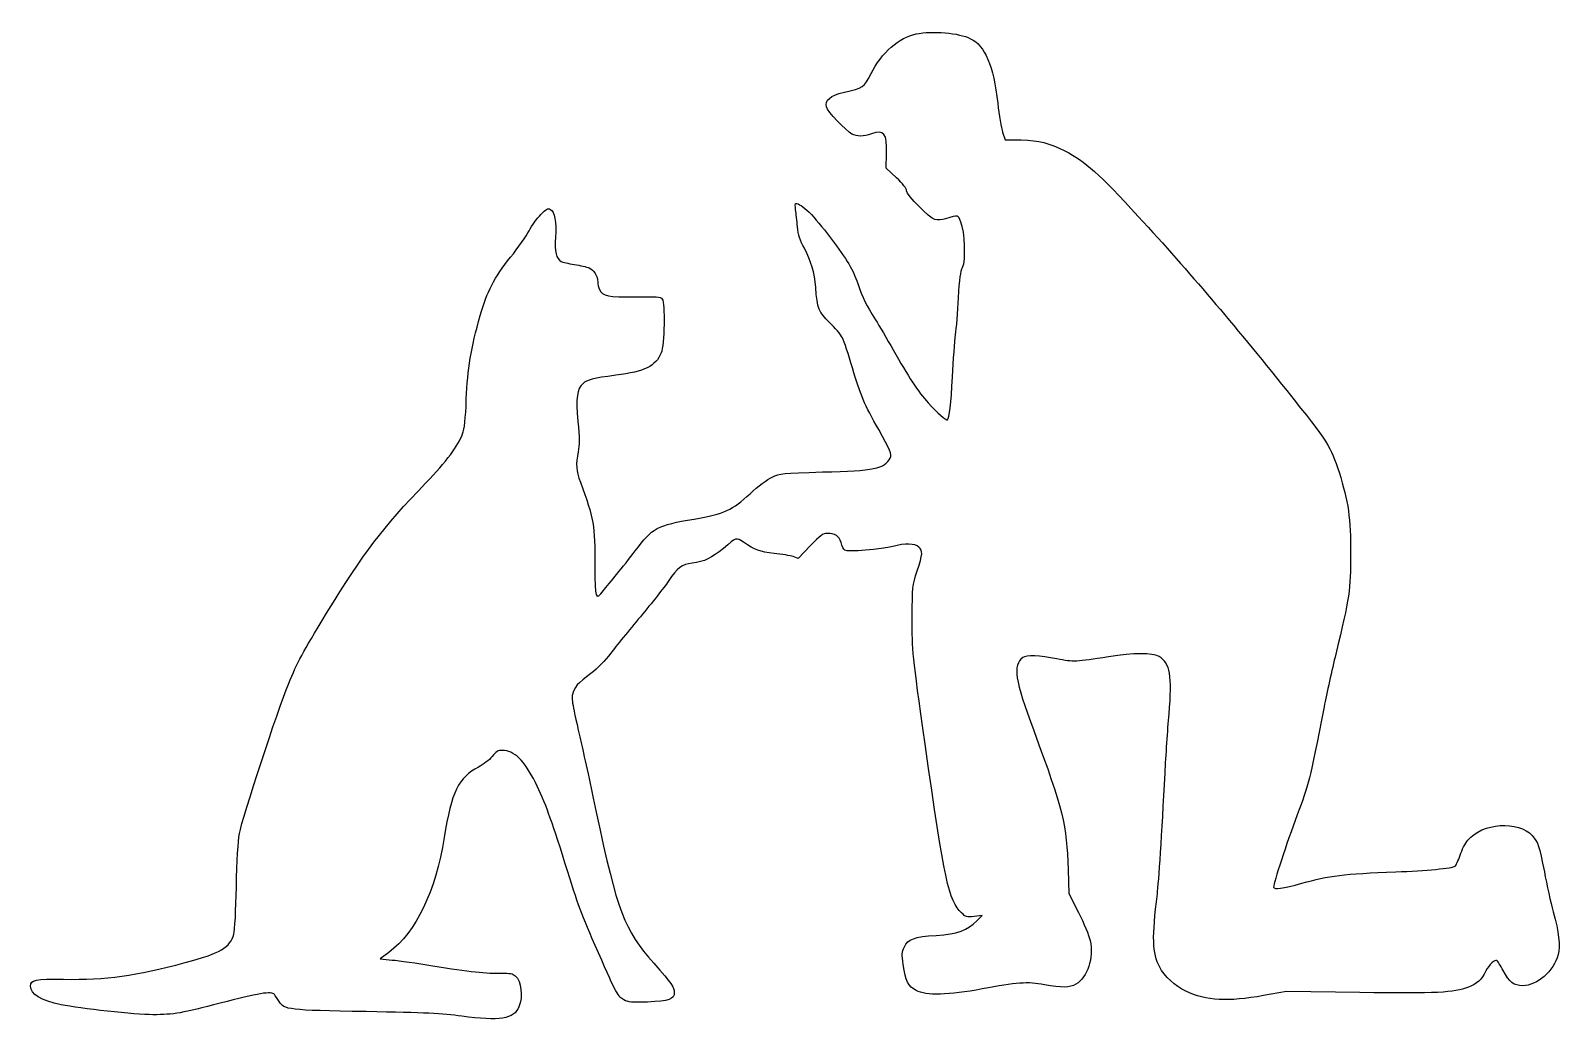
# Model space of a CAD drawing. Header units: centimetres. Extents: x -17.6 to 17.7, y -11.4 to 11.4.
import ezdxf

# ---------------------------------------------------------------- set-up
doc = ezdxf.new("R2010")
doc.units = ezdxf.units.CM
doc.header["$MEASUREMENT"] = 0
doc.layers.add('Layer 1', color=7, linetype='Continuous')

msp = doc.modelspace()

# ---------------------------------------------------------------- linework, layer by layer
at = {"layer": 'Layer 1'}
msp.add_open_spline([(2.794, 11.35591), (2.40594, 11.28183), (1.98967, 10.91494), (1.75331, 10.43869), (1.75331, 10.43869), (1.5875, 10.11061), (1.59456, 10.11413), (1.11125, 10.00477), (1.11125, 10.00477), (0.81844, 9.93774), (0.68439, 9.82133), (0.72319, 9.66963), (0.72319, 9.66963), (0.74788, 9.56732), (1.16769, 9.12282), (1.31233, 9.04521), (1.31233, 9.04521), (1.4358, 8.98171), (1.57691, 8.98171), (1.76389, 9.04874), (1.76389, 9.04874), (2.0567, 9.15105), (2.12372, 9.06638), (2.10961, 8.59366), (2.10961, 8.59366), (2.10961, 8.59366), (2.09903, 8.25852), (2.09903, 8.25852), (2.09903, 8.25852), (2.09903, 8.25852), (2.33892, 8.03627), (2.33892, 8.03627), (2.33892, 8.03627), (2.48709, 7.89516), (2.57528, 7.7858), (2.57528, 7.73641), (2.57528, 7.73641), (2.57528, 7.63763), (3.09739, 7.10141), (3.22792, 7.06966), (3.22792, 7.06966), (3.28436, 7.05555), (3.39373, 7.0626), (3.47134, 7.0873), (3.47134, 7.0873), (3.77473, 7.17902), (3.76062, 7.17902), (3.82765, 7.01322), (3.82765, 7.01322), (3.9229, 6.78744), (3.94407, 6.12069), (3.86646, 5.96547), (3.86646, 5.96547), (3.8206, 5.8808), (3.7959, 5.69383), (3.77121, 5.26344), (3.77121, 5.26344), (3.75357, 4.93888), (3.72535, 4.55436), (3.70418, 4.40972), (3.70418, 4.40972), (3.68654, 4.26508), (3.65126, 3.82764), (3.63362, 3.43958), (3.63362, 3.43958), (3.60187, 2.80811), (3.56306, 2.49414), (3.5172, 2.44827), (3.5172, 2.44827), (3.49251, 2.42358), (3.27026, 2.6176), (3.0727, 2.83633), (3.0727, 2.83633), (2.84692, 3.08327), (2.59998, 3.46075), (2.26131, 4.064), (2.26131, 4.064), (2.12373, 4.31094), (1.94028, 4.62139), (1.85562, 4.75544), (1.85562, 4.75544), (1.64043, 5.09411), (1.55929, 5.25991), (1.4464, 5.59505), (1.4464, 5.59505), (1.33704, 5.91608), (1.21357, 6.12069), (0.81846, 6.64986), (0.81846, 6.64986), (0.43746, 7.15786), (0.14818, 7.44361), (0.01413, 7.44361), (0.01413, 7.44361), (0.00355, 7.44361), (0.00355, 7.37658), (0.01413, 7.29544), (0.01413, 7.29544), (0.02471, 7.21077), (0.04588, 7.03438), (0.05646, 6.90033), (0.05646, 6.90033), (0.0741, 6.71336), (0.1129, 6.59341), (0.21521, 6.40644), (0.21521, 6.40644), (0.37396, 6.10658), (0.44804, 5.85611), (0.47627, 5.50333), (0.47627, 5.50333), (0.51508, 5.00944), (0.54683, 4.93536), (0.7973, 4.69547), (0.7973, 4.69547), (0.92077, 4.57553), (1.05483, 4.41678), (1.09363, 4.33916), (1.09363, 4.33916), (1.13244, 4.26155), (1.23827, 3.9511), (1.32294, 3.64419), (1.32294, 3.64419), (1.49933, 3.04094), (1.60516, 2.78694), (1.92972, 2.21897), (1.92972, 2.21897), (2.19783, 1.7533), (2.24016, 1.64747), (2.1943, 1.5628), (2.1943, 1.5628), (2.06377, 1.31938), (1.82741, 1.26999), (0.63502, 1.24177), (0.63502, 1.24177), (-0.3069, 1.21708), (-0.34217, 1.21355), (-0.52915, 1.12535), (-0.52915, 1.12535), (-0.64204, 1.07243), (-0.85018, 0.91368), (-1.03715, 0.74082), (-1.03715, 0.74082), (-1.44637, 0.35982), (-1.62629, 0.27868), (-2.32832, 0.15521), (-2.32832, 0.15521), (-3.18557, 0.01057), (-3.2914, -0.04587), (-3.68651, -0.5821), (-3.68651, -0.5821), (-3.80293, -0.73732), (-3.99343, -0.97721), (-4.10984, -1.11479), (-4.10984, -1.11479), (-4.22626, -1.25237), (-4.36737, -1.42523), (-4.42028, -1.49579), (-4.42028, -1.49579), (-4.60372, -1.73215), (-4.61784, -1.69687), (-4.61784, -0.94193), (-4.61784, -0.94193), (-4.61784, 0.02468), (-4.64253, 0.16226), (-4.95298, 1.0054), (-4.95298, 1.0054), (-5.05529, 1.28057), (-5.06234, 1.41109), (-5.00237, 1.70743), (-5.00237, 1.70743), (-4.97415, 1.86265), (-4.97415, 2.02493), (-5.00943, 2.40946), (-5.00943, 2.40946), (-5.05882, 2.96332), (-5.03412, 3.15382), (-4.89654, 3.28082), (-4.89654, 3.28082), (-4.79776, 3.37254), (-4.66723, 3.40429), (-4.13454, 3.47485), (-4.13454, 3.47485), (-3.46073, 3.56304), (-3.22085, 3.67946), (-3.09032, 3.98991), (-3.09032, 3.98991), (-3.01271, 4.17335), (-2.99507, 5.15055), (-3.06563, 5.23522), (-3.06563, 5.23522), (-3.11149, 5.28814), (-3.18205, 5.29519), (-3.68299, 5.28461), (-3.68299, 5.28461), (-4.30741, 5.27403), (-4.44146, 5.30225), (-4.51202, 5.45394), (-4.51202, 5.45394), (-4.53319, 5.50333), (-4.55083, 5.58094), (-4.55083, 5.63033), (-4.55083, 5.63033), (-4.55083, 5.76439), (-4.64255, 5.91255), (-4.75191, 5.95489), (-4.75191, 5.95489), (-4.80483, 5.97958), (-4.96005, 6.01133), (-5.0941, 6.0325), (-5.0941, 6.0325), (-5.22816, 6.05367), (-5.36574, 6.08542), (-5.39749, 6.10306), (-5.39749, 6.10306), (-5.51038, 6.16303), (-5.54918, 6.33237), (-5.52802, 6.66045), (-5.52802, 6.66045), (-5.50333, 7.00617), (-5.54919, 7.25312), (-5.64796, 7.30603), (-5.64796, 7.30603), (-5.7044, 7.33425), (-5.74321, 7.31309), (-5.86668, 7.18609), (-5.86668, 7.18609), (-5.95135, 7.0979), (-6.07129, 6.93209), (-6.13479, 6.81215), (-6.13479, 6.81215), (-6.19829, 6.69221), (-6.39232, 6.41704), (-6.56518, 6.19832), (-6.56518, 6.19832), (-6.9356, 5.73971), (-7.11551, 5.39399), (-7.26368, 4.85776), (-7.26368, 4.85776), (-7.47887, 4.09223), (-7.55649, 3.62304), (-7.58471, 2.92807), (-7.58471, 2.92807), (-7.60235, 2.46593), (-7.62704, 2.22957), (-7.66938, 2.12021), (-7.66938, 2.12021), (-7.77169, 1.84857), (-8.04332, 1.48521), (-8.51605, 0.99132), (-8.51605, 0.99132), (-9.53205, -0.06349), (-9.9448, -0.60676), (-10.80911, -2.0214), (-10.80911, -2.0214), (-11.38767, -2.97037), (-11.46528, -3.11501), (-11.69105, -3.65829), (-11.69105, -3.65829), (-11.93447, -4.24743), (-12.74938, -6.73451), (-12.81994, -7.10846), (-12.81994, -7.10846), (-12.85169, -7.2919), (-12.87638, -7.71877), (-12.8905, -8.34318), (-12.8905, -8.34318), (-12.90108, -8.86529), (-12.92578, -9.35565), (-12.94694, -9.42621), (-12.94694, -9.42621), (-13.03866, -9.74018), (-13.25386, -9.86718), (-14.0723, -10.0859), (-14.0723, -10.0859), (-15.23294, -10.39634), (-15.88205, -10.48807), (-16.88041, -10.47043), (-16.88041, -10.47043), (-17.52952, -10.45985), (-17.63888, -10.48101), (-17.63888, -10.62918), (-17.63888, -10.62918), (-17.63888, -10.81968), (-17.40605, -10.96079), (-16.9298, -11.05957), (-16.9298, -11.05957), (-16.51352, -11.14776), (-15.21177, -11.28888), (-14.81666, -11.28888), (-14.81666, -11.28888), (-14.33335, -11.28888), (-14.13227, -11.2536), (-13.26091, -11.02077), (-13.26091, -11.02077), (-12.40366, -10.79499), (-12.06499, -10.73855), (-12.01208, -10.81969), (-12.01208, -10.81969), (-11.99091, -10.85144), (-11.94505, -10.922), (-11.90625, -10.9855), (-11.90625, -10.9855), (-11.77925, -11.176), (-11.71222, -11.18658), (-9.89542, -11.21833), (-9.89542, -11.21833), (-8.51959, -11.24302), (-8.14564, -11.26066), (-7.69056, -11.32416), (-7.69056, -11.32416), (-6.82273, -11.4441), (-6.48053, -11.38766), (-6.37117, -11.10897), (-6.37117, -11.10897), (-6.27239, -10.86908), (-6.31473, -10.5163), (-6.45584, -10.3893), (-6.45584, -10.3893), (-6.51228, -10.33991), (-6.57931, -10.3258), (-6.7804, -10.33286), (-6.7804, -10.33286), (-7.10143, -10.33992), (-7.52123, -10.29405), (-8.36084, -10.16), (-8.36084, -10.16), (-8.72067, -10.10003), (-9.14048, -10.04006), (-9.29217, -10.02594), (-9.29217, -10.02594), (-9.29217, -10.02594), (-9.57439, -10.00125), (-9.57439, -10.00125), (-9.57439, -10.00125), (-9.57439, -10.00125), (-9.36978, -9.84956), (-9.36978, -9.84956), (-9.36978, -9.84956), (-8.74536, -9.37684), (-8.29381, -8.44198), (-8.09625, -7.19667), (-8.09625, -7.19667), (-7.92692, -6.14186), (-7.76464, -5.81025), (-7.30603, -5.57389), (-7.30603, -5.57389), (-7.19667, -5.51745), (-7.05556, -5.40808), (-6.99206, -5.33047), (-6.99206, -5.33047), (-6.89681, -5.21053), (-6.85448, -5.18583), (-6.75217, -5.18583), (-6.75217, -5.18583), (-6.48406, -5.18583), (-6.2477, -5.41514), (-5.99017, -5.93019), (-5.99017, -5.93019), (-5.76439, -6.3888), (-5.63034, -6.75216), (-5.30931, -7.77875), (-5.30931, -7.77875), (-4.9777, -8.84414), (-4.96359, -8.88294), (-4.53673, -9.86014), (-4.53673, -9.86014), (-4.10987, -10.83381), (-4.0887, -10.86908), (-3.94759, -10.9467), (-3.94759, -10.9467), (-3.84528, -11.00314), (-3.76767, -11.0102), (-3.40431, -10.99609), (-3.40431, -10.99609), (-2.89631, -10.97492), (-2.78695, -10.93612), (-2.78695, -10.77384), (-2.78695, -10.77384), (-2.78695, -10.65037), (-2.83634, -10.57981), (-3.25967, -10.10003), (-3.25967, -10.10003), (-3.94759, -9.31686), (-4.09575, -8.92528), (-4.58611, -6.61459), (-4.58611, -6.61459), (-4.70605, -6.05015), (-4.85775, -5.34459), (-4.9283, -5.04473), (-4.9283, -5.04473), (-5.14702, -4.06754), (-5.15761, -4.01462), (-5.13644, -3.8982), (-5.13644, -3.8982), (-5.10469, -3.73945), (-5.00944, -3.62656), (-4.71311, -3.40784), (-4.71311, -3.40784), (-4.55436, -3.29142), (-4.3815, -3.11856), (-4.25097, -2.94217), (-4.25097, -2.94217), (-4.13455, -2.79048), (-3.82764, -2.40948), (-3.56658, -2.09903), (-3.56658, -2.09903), (-3.30905, -1.78859), (-3.01977, -1.4217), (-2.92452, -1.28411), (-2.92452, -1.28411), (-2.7058, -0.95603), (-2.6176, -0.89253), (-2.37066, -0.8643), (-2.37066, -0.8643), (-2.09549, -0.82902), (-1.9191, -0.74788), (-1.65452, -0.52211), (-1.65452, -0.52211), (-1.34408, -0.26105), (-1.36171, -0.26458), (-1.19238, -0.381), (-1.19238, -0.381), (-0.92427, -0.56444), (-0.81138, -0.60325), (-0.4833, -0.63853), (-0.4833, -0.63853), (-0.30691, -0.65617), (-0.10936, -0.69145), (-0.04233, -0.71261), (-0.04233, -0.71261), (-0.04233, -0.71261), (0.07409, -0.75494), (0.07409, -0.75494), (0.07409, -0.75494), (0.07409, -0.75494), (0.34926, -0.46566), (0.34926, -0.46566), (0.34926, -0.46566), (0.57857, -0.22577), (0.64559, -0.17638), (0.73379, -0.17638), (0.73379, -0.17638), (0.92782, -0.17638), (1.01601, -0.23282), (1.06187, -0.38805), (1.06187, -0.38805), (1.08656, -0.46566), (1.12184, -0.5468), (1.14654, -0.56444), (1.14654, -0.56444), (1.20298, -0.6103), (2.00732, -0.5468), (2.25779, -0.47625), (2.25779, -0.47625), (2.53648, -0.40217), (2.76932, -0.40569), (2.85751, -0.49389), (2.85751, -0.49389), (2.95276, -0.58914), (2.94923, -0.635), (2.8187, -1.04422), (2.8187, -1.04422), (2.70934, -1.38641), (2.70581, -1.40405), (2.70581, -2.11666), (2.70581, -2.11666), (2.70228, -2.91747), (2.70228, -2.91747), (3.00214, -5.04471), (3.00214, -5.04471), (3.44664, -8.20207), (3.54542, -8.65715), (3.84175, -8.93938), (3.84175, -8.93938), (3.94053, -9.03463), (3.96169, -9.03816), (4.13103, -9.02052), (4.13103, -9.02052), (4.13103, -9.02052), (4.31447, -8.99935), (4.31447, -8.99935), (4.31447, -8.99935), (4.31447, -8.99935), (4.19453, -9.12282), (4.19453, -9.12282), (4.19453, -9.12282), (3.98286, -9.34154), (3.7465, -9.42621), (3.25967, -9.45796), (3.25967, -9.45796), (2.74109, -9.48971), (2.61056, -9.5391), (2.52236, -9.72254), (2.52236, -9.72254), (2.46592, -9.84601), (2.46239, -9.88835), (2.49767, -10.13176), (2.49767, -10.13176), (2.55411, -10.51629), (2.61056, -10.6327), (2.794, -10.73148), (2.794, -10.73148), (3.02683, -10.85495), (3.54189, -10.84084), (4.32153, -10.69267), (4.32153, -10.69267), (5.09764, -10.5445), (5.36928, -10.52334), (5.75381, -10.59742), (5.75381, -10.59742), (6.15598, -10.6715), (6.34295, -10.66798), (6.48053, -10.58331), (6.48053, -10.58331), (6.75217, -10.42103), (6.89328, -9.98359), (6.80861, -9.57789), (6.80861, -9.57789), (6.78392, -9.45795), (6.6675, -9.17572), (6.5405, -8.92878), (6.5405, -8.92878), (6.5405, -8.92878), (6.31472, -8.48781), (6.31472, -8.48781), (6.31472, -8.48781), (6.31472, -8.48781), (6.30061, -7.941), (6.30061, -7.941), (6.30061, -7.941), (6.26886, -6.89678), (6.18772, -6.56164), (5.50686, -4.7272), (5.50686, -4.7272), (5.06942, -3.55598), (5.02003, -3.22437), (5.25286, -3.04445), (5.25286, -3.04445), (5.33753, -2.98095), (5.64444, -2.99153), (6.04308, -3.07267), (6.04308, -3.07267), (6.42761, -3.15028), (6.48052, -3.14675), (7.23194, -3.02681), (7.23194, -3.02681), (7.82108, -2.93156), (8.24088, -2.92803), (8.39963, -3.01975), (8.39963, -3.01975), (8.65716, -3.17144), (8.70655, -3.45719), (8.62894, -4.34972), (8.62894, -4.34972), (8.60072, -4.7025), (8.55838, -5.31633), (8.53722, -5.71497), (8.53722, -5.71497), (8.46314, -7.12961), (8.39258, -8.24086), (8.36083, -8.50191), (8.36083, -8.50191), (8.23383, -9.5038), (8.24441, -9.86363), (8.41375, -10.19172), (8.41375, -10.19172), (8.51606, -10.39633), (8.77358, -10.63269), (9.01347, -10.74558), (9.01347, -10.74558), (9.49325, -10.96783), (9.98714, -10.99605), (10.81264, -10.84789), (10.81264, -10.84789), (10.81264, -10.84789), (11.34181, -10.75264), (11.34181, -10.75264), (11.34181, -10.75264), (11.34181, -10.75264), (13.03514, -10.77733), (13.03514, -10.77733), (13.03514, -10.77733), (14.82725, -10.80202), (15.18356, -10.78439), (15.53633, -10.65386), (15.53633, -10.65386), (15.74447, -10.57272), (15.83266, -10.49158), (15.94202, -10.27639), (15.94202, -10.27639), (16.0161, -10.12822), (16.14663, -10.00828), (16.19602, -10.04003), (16.19602, -10.04003), (16.21366, -10.04709), (16.27716, -10.15292), (16.33713, -10.26934), (16.33713, -10.26934), (16.4853, -10.54451), (16.58055, -10.61859), (16.78869, -10.61859), (16.78869, -10.61859), (17.1203, -10.61859), (17.50483, -10.28345), (17.60713, -9.90245), (17.60713, -9.90245), (17.66005, -9.70137), (17.62477, -9.38034), (17.49424, -8.91114), (17.49424, -8.91114), (17.4378, -8.69947), (17.34255, -8.28672), (17.28963, -7.99392), (17.28963, -7.99392), (17.16969, -7.37656), (17.15205, -7.31659), (17.00741, -7.15431), (17.00741, -7.15431), (16.69697, -6.798), (15.85383, -6.85798), (15.52222, -7.26014), (15.52222, -7.26014), (15.46578, -7.3307), (15.38464, -7.48592), (15.34583, -7.60586), (15.34583, -7.60586), (15.3035, -7.72933), (15.25411, -7.84222), (15.22941, -7.85986), (15.22941, -7.85986), (15.17297, -7.90572), (14.5556, -7.96569), (13.86416, -7.99039), (13.86416, -7.99039), (12.65413, -8.03625), (12.31899, -8.07858), (11.69458, -8.25497), (11.69458, -8.25497), (11.25714, -8.37844), (11.04194, -8.40666), (11.04194, -8.34316), (11.04194, -8.34316), (11.04194, -8.24438), (11.33827, -7.34127), (11.58875, -6.67452), (11.58875, -6.67452), (11.85686, -5.95485), (11.86039, -5.94074), (12.20611, -4.18038), (12.20611, -4.18038), (12.26961, -3.86994), (12.38955, -3.32313), (12.47775, -2.9633), (12.47775, -2.9633), (12.79525, -1.64391), (12.81994, -1.47811), (12.81994, -0.65261), (12.81994, -0.65261), (12.82347, 0.16936), (12.76702, 0.55742), (12.55183, 1.23475), (12.55183, 1.23475), (12.3578, 1.84153), (12.31194, 1.91208), (11.34533, 3.12211), (11.34533, 3.12211), (10.05769, 4.73078), (9.15105, 5.79617), (7.91986, 7.14378), (7.91986, 7.14378), (7.01322, 8.13156), (6.70278, 8.41025), (6.22653, 8.65367), (6.22653, 8.65367), (5.85964, 8.84064), (5.63739, 8.89709), (5.22111, 8.90767), (5.22111, 8.90767), (5.22111, 8.90767), (4.85069, 8.91473), (4.85069, 8.91473), (4.85069, 8.91473), (4.85069, 8.91473), (4.79072, 9.08759), (4.79072, 9.08759), (4.79072, 9.08759), (4.75897, 9.18284), (4.70958, 9.4827), (4.67783, 9.75434), (4.67783, 9.75434), (4.57552, 10.6257), (4.3815, 11.08784), (4.04989, 11.24659), (4.04989, 11.24659), (3.77825, 11.38065), (3.175, 11.43356), (2.794, 11.35595), (2.794, 11.35595), (2.794, 11.35595), (2.794, 11.35591), (2.794, 11.35591)], degree=3, knots=[0, 0, 0, 0, 0.00568182, 0.00568182, 0.00568182, 0.00568182, 0.01136364, 0.01136364, 0.01136364, 0.01136364, 0.01704545, 0.01704545, 0.01704545, 0.01704545, 0.02272727, 0.02272727, 0.02272727, 0.02272727, 0.02840909, 0.02840909, 0.02840909, 0.02840909, 0.03409091, 0.03409091, 0.03409091, 0.03409091, 0.03977273, 0.03977273, 0.03977273, 0.03977273, 0.04545455, 0.04545455, 0.04545455, 0.04545455, 0.05113636, 0.05113636, 0.05113636, 0.05113636, 0.05681818, 0.05681818, 0.05681818, 0.05681818, 0.0625, 0.0625, 0.0625, 0.0625, 0.06818182, 0.06818182, 0.06818182, 0.06818182, 0.07386364, 0.07386364, 0.07386364, 0.07386364, 0.07954545, 0.07954545, 0.07954545, 0.07954545, 0.08522727, 0.08522727, 0.08522727, 0.08522727, 0.09090909, 0.09090909, 0.09090909, 0.09090909, 0.09659091, 0.09659091, 0.09659091, 0.09659091, 0.10227273, 0.10227273, 0.10227273, 0.10227273, 0.10795455, 0.10795455, 0.10795455, 0.10795455, 0.11363636, 0.11363636, 0.11363636, 0.11363636, 0.11931818, 0.11931818, 0.11931818, 0.11931818, 0.125, 0.125, 0.125, 0.125, 0.13068182, 0.13068182, 0.13068182, 0.13068182, 0.13636364, 0.13636364, 0.13636364, 0.13636364, 0.14204545, 0.14204545, 0.14204545, 0.14204545, 0.14772727, 0.14772727, 0.14772727, 0.14772727, 0.15340909, 0.15340909, 0.15340909, 0.15340909, 0.15909091, 0.15909091, 0.15909091, 0.15909091, 0.16477273, 0.16477273, 0.16477273, 0.16477273, 0.17045455, 0.17045455, 0.17045455, 0.17045455, 0.17613636, 0.17613636, 0.17613636, 0.17613636, 0.18181818, 0.18181818, 0.18181818, 0.18181818, 0.1875, 0.1875, 0.1875, 0.1875, 0.19318182, 0.19318182, 0.19318182, 0.19318182, 0.19886364, 0.19886364, 0.19886364, 0.19886364, 0.20454545, 0.20454545, 0.20454545, 0.20454545, 0.21022727, 0.21022727, 0.21022727, 0.21022727, 0.21590909, 0.21590909, 0.21590909, 0.21590909, 0.22159091, 0.22159091, 0.22159091, 0.22159091, 0.22727273, 0.22727273, 0.22727273, 0.22727273, 0.23295455, 0.23295455, 0.23295455, 0.23295455, 0.23863636, 0.23863636, 0.23863636, 0.23863636, 0.24431818, 0.24431818, 0.24431818, 0.24431818, 0.25, 0.25, 0.25, 0.25, 0.25568182, 0.25568182, 0.25568182, 0.25568182, 0.26136364, 0.26136364, 0.26136364, 0.26136364, 0.26704545, 0.26704545, 0.26704545, 0.26704545, 0.27272727, 0.27272727, 0.27272727, 0.27272727, 0.27840909, 0.27840909, 0.27840909, 0.27840909, 0.28409091, 0.28409091, 0.28409091, 0.28409091, 0.28977273, 0.28977273, 0.28977273, 0.28977273, 0.29545455, 0.29545455, 0.29545455, 0.29545455, 0.30113636, 0.30113636, 0.30113636, 0.30113636, 0.30681818, 0.30681818, 0.30681818, 0.30681818, 0.3125, 0.3125, 0.3125, 0.3125, 0.31818182, 0.31818182, 0.31818182, 0.31818182, 0.32386364, 0.32386364, 0.32386364, 0.32386364, 0.32954545, 0.32954545, 0.32954545, 0.32954545, 0.33522727, 0.33522727, 0.33522727, 0.33522727, 0.34090909, 0.34090909, 0.34090909, 0.34090909, 0.34659091, 0.34659091, 0.34659091, 0.34659091, 0.35227273, 0.35227273, 0.35227273, 0.35227273, 0.35795455, 0.35795455, 0.35795455, 0.35795455, 0.36363636, 0.36363636, 0.36363636, 0.36363636, 0.36931818, 0.36931818, 0.36931818, 0.36931818, 0.375, 0.375, 0.375, 0.375, 0.38068182, 0.38068182, 0.38068182, 0.38068182, 0.38636364, 0.38636364, 0.38636364, 0.38636364, 0.39204545, 0.39204545, 0.39204545, 0.39204545, 0.39772727, 0.39772727, 0.39772727, 0.39772727, 0.40340909, 0.40340909, 0.40340909, 0.40340909, 0.40909091, 0.40909091, 0.40909091, 0.40909091, 0.41477273, 0.41477273, 0.41477273, 0.41477273, 0.42045455, 0.42045455, 0.42045455, 0.42045455, 0.42613636, 0.42613636, 0.42613636, 0.42613636, 0.43181818, 0.43181818, 0.43181818, 0.43181818, 0.4375, 0.4375, 0.4375, 0.4375, 0.44318182, 0.44318182, 0.44318182, 0.44318182, 0.44886364, 0.44886364, 0.44886364, 0.44886364, 0.45454545, 0.45454545, 0.45454545, 0.45454545, 0.46022727, 0.46022727, 0.46022727, 0.46022727, 0.46590909, 0.46590909, 0.46590909, 0.46590909, 0.47159091, 0.47159091, 0.47159091, 0.47159091, 0.47727273, 0.47727273, 0.47727273, 0.47727273, 0.48295455, 0.48295455, 0.48295455, 0.48295455, 0.48863636, 0.48863636, 0.48863636, 0.48863636, 0.49431818, 0.49431818, 0.49431818, 0.49431818, 0.5, 0.5, 0.5, 0.5, 0.50568182, 0.50568182, 0.50568182, 0.50568182, 0.51136364, 0.51136364, 0.51136364, 0.51136364, 0.51704545, 0.51704545, 0.51704545, 0.51704545, 0.52272727, 0.52272727, 0.52272727, 0.52272727, 0.52840909, 0.52840909, 0.52840909, 0.52840909, 0.53409091, 0.53409091, 0.53409091, 0.53409091, 0.53977273, 0.53977273, 0.53977273, 0.53977273, 0.54545455, 0.54545455, 0.54545455, 0.54545455, 0.55113636, 0.55113636, 0.55113636, 0.55113636, 0.55681818, 0.55681818, 0.55681818, 0.55681818, 0.5625, 0.5625, 0.5625, 0.5625, 0.56818182, 0.56818182, 0.56818182, 0.56818182, 0.57386364, 0.57386364, 0.57386364, 0.57386364, 0.57954545, 0.57954545, 0.57954545, 0.57954545, 0.58522727, 0.58522727, 0.58522727, 0.58522727, 0.59090909, 0.59090909, 0.59090909, 0.59090909, 0.59659091, 0.59659091, 0.59659091, 0.59659091, 0.60227273, 0.60227273, 0.60227273, 0.60227273, 0.60795455, 0.60795455, 0.60795455, 0.60795455, 0.61363636, 0.61363636, 0.61363636, 0.61363636, 0.61931818, 0.61931818, 0.61931818, 0.61931818, 0.625, 0.625, 0.625, 0.625, 0.63068182, 0.63068182, 0.63068182, 0.63068182, 0.63636364, 0.63636364, 0.63636364, 0.63636364, 0.64204545, 0.64204545, 0.64204545, 0.64204545, 0.64772727, 0.64772727, 0.64772727, 0.64772727, 0.65340909, 0.65340909, 0.65340909, 0.65340909, 0.65909091, 0.65909091, 0.65909091, 0.65909091, 0.66477273, 0.66477273, 0.66477273, 0.66477273, 0.67045455, 0.67045455, 0.67045455, 0.67045455, 0.67613636, 0.67613636, 0.67613636, 0.67613636, 0.68181818, 0.68181818, 0.68181818, 0.68181818, 0.6875, 0.6875, 0.6875, 0.6875, 0.69318182, 0.69318182, 0.69318182, 0.69318182, 0.69886364, 0.69886364, 0.69886364, 0.69886364, 0.70454545, 0.70454545, 0.70454545, 0.70454545, 0.71022727, 0.71022727, 0.71022727, 0.71022727, 0.71590909, 0.71590909, 0.71590909, 0.71590909, 0.72159091, 0.72159091, 0.72159091, 0.72159091, 0.72727273, 0.72727273, 0.72727273, 0.72727273, 0.73295455, 0.73295455, 0.73295455, 0.73295455, 0.73863636, 0.73863636, 0.73863636, 0.73863636, 0.74431818, 0.74431818, 0.74431818, 0.74431818, 0.75, 0.75, 0.75, 0.75, 0.75568182, 0.75568182, 0.75568182, 0.75568182, 0.76136364, 0.76136364, 0.76136364, 0.76136364, 0.76704545, 0.76704545, 0.76704545, 0.76704545, 0.77272727, 0.77272727, 0.77272727, 0.77272727, 0.77840909, 0.77840909, 0.77840909, 0.77840909, 0.78409091, 0.78409091, 0.78409091, 0.78409091, 0.78977273, 0.78977273, 0.78977273, 0.78977273, 0.79545455, 0.79545455, 0.79545455, 0.79545455, 0.80113636, 0.80113636, 0.80113636, 0.80113636, 0.80681818, 0.80681818, 0.80681818, 0.80681818, 0.8125, 0.8125, 0.8125, 0.8125, 0.81818182, 0.81818182, 0.81818182, 0.81818182, 0.82386364, 0.82386364, 0.82386364, 0.82386364, 0.82954545, 0.82954545, 0.82954545, 0.82954545, 0.83522727, 0.83522727, 0.83522727, 0.83522727, 0.84090909, 0.84090909, 0.84090909, 0.84090909, 0.84659091, 0.84659091, 0.84659091, 0.84659091, 0.85227273, 0.85227273, 0.85227273, 0.85227273, 0.85795455, 0.85795455, 0.85795455, 0.85795455, 0.86363636, 0.86363636, 0.86363636, 0.86363636, 0.86931818, 0.86931818, 0.86931818, 0.86931818, 0.875, 0.875, 0.875, 0.875, 0.88068182, 0.88068182, 0.88068182, 0.88068182, 0.88636364, 0.88636364, 0.88636364, 0.88636364, 0.89204545, 0.89204545, 0.89204545, 0.89204545, 0.89772727, 0.89772727, 0.89772727, 0.89772727, 0.90340909, 0.90340909, 0.90340909, 0.90340909, 0.90909091, 0.90909091, 0.90909091, 0.90909091, 0.91477273, 0.91477273, 0.91477273, 0.91477273, 0.92045455, 0.92045455, 0.92045455, 0.92045455, 0.92613636, 0.92613636, 0.92613636, 0.92613636, 0.93181818, 0.93181818, 0.93181818, 0.93181818, 0.9375, 0.9375, 0.9375, 0.9375, 0.94318182, 0.94318182, 0.94318182, 0.94318182, 0.94886364, 0.94886364, 0.94886364, 0.94886364, 0.95454545, 0.95454545, 0.95454545, 0.95454545, 0.96022727, 0.96022727, 0.96022727, 0.96022727, 0.96590909, 0.96590909, 0.96590909, 0.96590909, 0.97159091, 0.97159091, 0.97159091, 0.97159091, 0.97727273, 0.97727273, 0.97727273, 0.97727273, 0.98295455, 0.98295455, 0.98295455, 0.98295455, 0.98863636, 0.98863636, 0.98863636, 0.98863636, 1, 1, 1, 1], dxfattribs=at)

doc.saveas('drawing.dxf')
